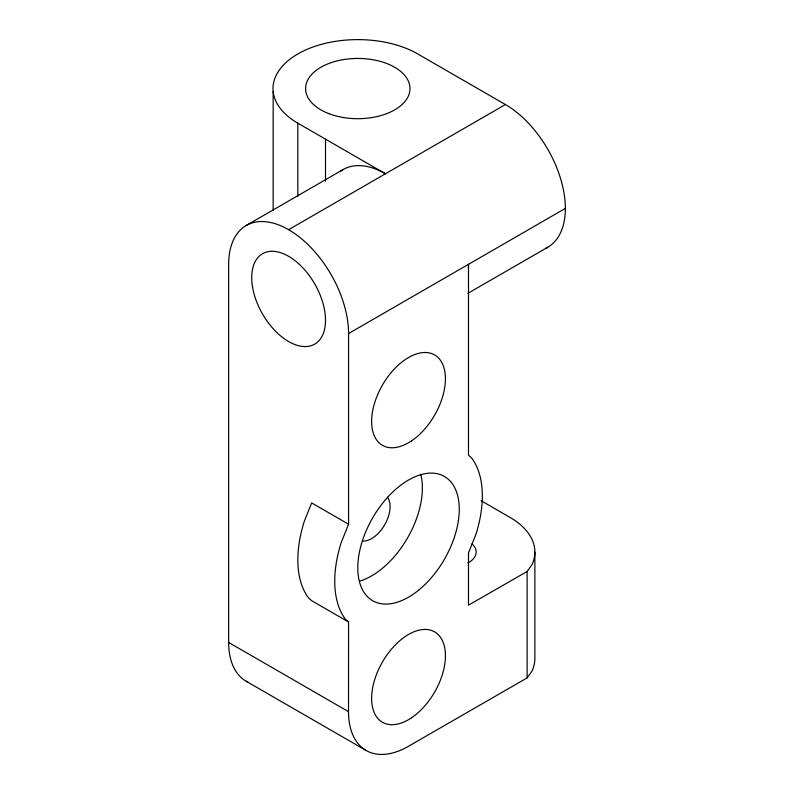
<?xml version="1.0" encoding="UTF-8"?>
<svg xmlns="http://www.w3.org/2000/svg" width="794" height="794" viewBox="0 0 794 794"><rect width="100%" height="100%" fill="white"/><g stroke="black" fill="none" stroke-linecap="round" stroke-linejoin="round"><path stroke-width="1.19" d="M534.868 552.048L534.868 658.444A84.799 48.96 0 0 1 531.98 671.119L527.117 677.907L408.473 746.271A84.799 48.96 -60 0 1 348.516 711.652L348.576 622.01L345.4 619.171A104.361 60.255 -60 0 1 341.222 542.53L348.576 524.219L348.576 333.549A84.799 48.96 60 0 0 288.609 229.694L505.391 104.54A84.799 48.96 60 0 1 561.308 181.092A84.799 48.96 60 0 1 545.736 248.294M468.4 268.124A84.799 48.96 60 0 0 468.49 264.313L468.49 455.18L471.656 458.019A104.361 60.255 -60 0 1 475.844 534.66L468.49 552.971L468.49 605.167L527.117 571.501L531.98 564.723A84.799 48.96 0 0 0 510.036 517.43L481.065 500.667M246.209 225.496L343.068 169.579M348.576 333.549L565.348 208.395M467.954 293.304L547.791 247.212M505.391 104.54L417.753 53.952A84.799 48.96 0 0 0 297.839 53.952A84.799 48.96 0 0 0 297.839 123.179L297.839 196.128M297.839 123.179L385.467 173.777A84.799 48.96 60 0 0 340.169 171.504M348.576 524.219L311.675 502.92L304.32 521.231A104.361 60.255 -60 0 0 308.499 597.872L311.675 600.701L348.576 622.01M288.609 229.694A84.799 48.96 60 0 0 228.652 264.313L228.652 642.445L348.516 711.652M246.209 681.262L366.074 750.469M527.117 571.501L527.117 677.907M325.51 139.158L325.51 181.201M273.156 91.518L273.156 210.212M387.422 497.153A26.093 15.066 -60 0 1 385.07 524.139A26.093 15.066 -60 0 1 363.057 541.101M420.77 474.326A71.748 41.427 -60 0 1 359.444 581.198M248.264 682.344A84.799 48.96 -60 0 1 228.652 642.445M471.964 543.801A26.093 15.066 0 0 1 467.865 563.015M252.462 286.584A52.186 30.122 60 0 0 313.084 344.953A52.186 30.122 60 0 0 300.301 265.265A52.186 30.122 60 0 0 252.462 286.584M411.5 717.816A52.186 30.122 -60 0 0 438.893 635.329A52.186 30.122 -60 0 0 375.195 678.046A52.186 30.122 -60 0 0 411.5 717.816M411.5 440.878A52.186 30.122 -60 0 0 438.893 358.392A52.186 30.122 -60 0 0 375.195 401.109A52.186 30.122 -60 0 0 411.5 440.878M329.024 113.701A52.186 30.122 0 0 0 409.883 90.387A52.186 30.122 0 0 0 334.482 61.614A52.186 30.122 0 0 0 329.024 113.701M419.182 589.724A71.748 41.427 -60 0 0 446.159 477.581A71.748 41.427 -60 0 0 360.248 548.485A71.748 41.427 -60 0 0 419.182 589.724"/></g></svg>
